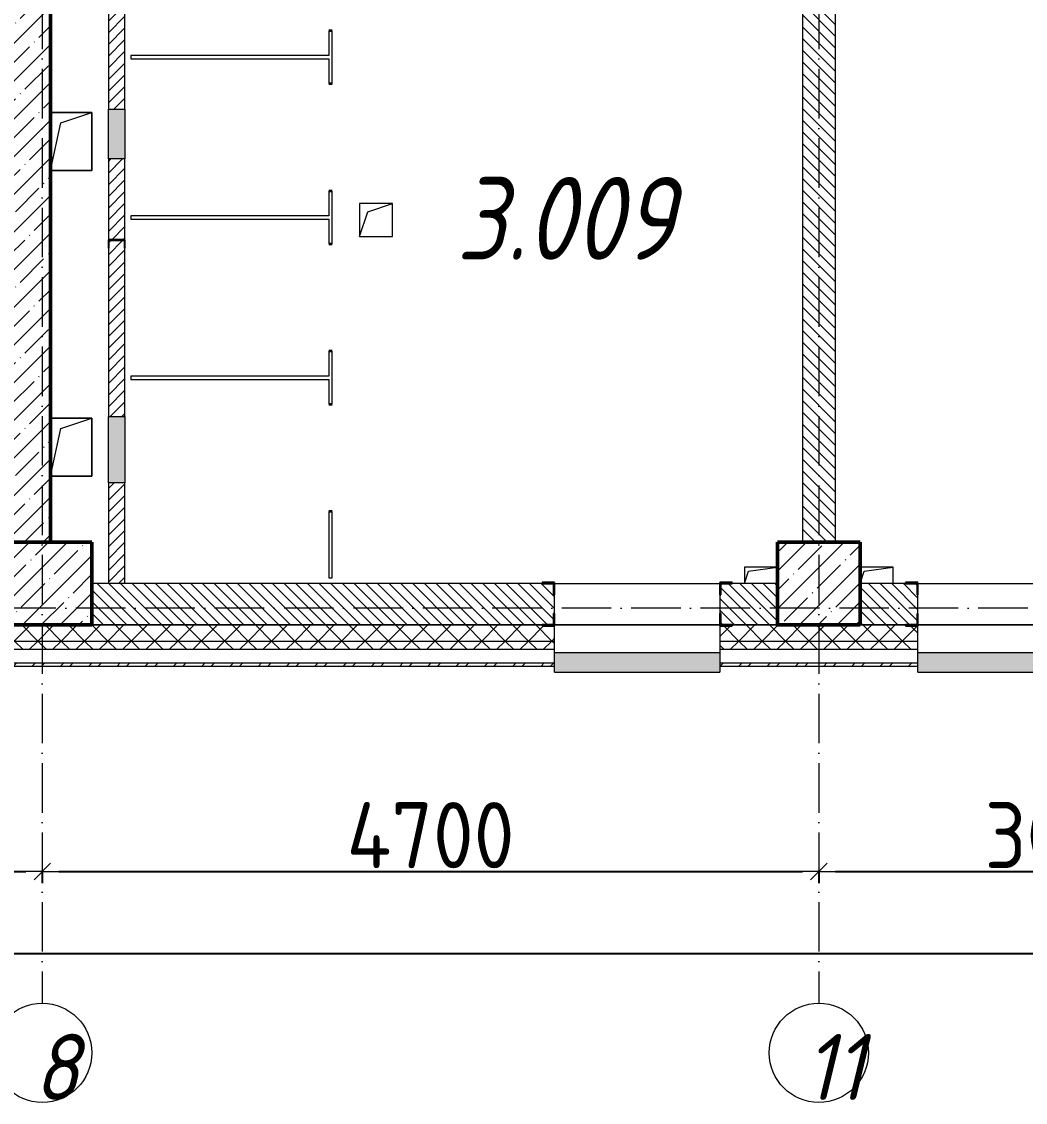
# Model space of a CAD drawing. Header units: millimetres. Extents: x -213536 to 1564669, y -45299 to 942238.
# Drawn here: x 155554 to 161629, y 511308 to 517847 of the extents above; entities that cross this region are included whole.
import ezdxf

# ---------------------------------------------------------------- set-up
doc = ezdxf.new("R2010")
doc.units = ezdxf.units.MM
doc.linetypes.add('50_200_ШТРИХ_1Т_ш5_п1_п1_', pattern=[700, 500, -100, 0, -100])
for name, color, linetype, lineweight in [('A-____-____-DIMS', 7, 'Continuous', 9), ('A-DOOR-OPNG-MCUT', 7, 'Continuous', 35), ('A-FLOR-____-OTLN', 7, 'Continuous', 9), ('A-GENM-____-MCUT', 7, 'Continuous', 25), ('A-GENM-____-OTLN', 7, 'Continuous', 9), ('A-GENM-____-OTLN-1', 7, 'Continuous', 25), ('A-GLAZ-____-OTLN', 7, 'Continuous', 9), ('A-WALL-____-MCUT', 7, 'Continuous', 13), ('A-WALL-____-MCUT-1', 7, 'Continuous', 9), ('A-WALL-____-MCUT-2', 7, 'Continuous', 50), ('A-WALL-____-OTLN', 7, 'Continuous', 9), ('A-WALL-____-PATT-1', 7, 'Continuous', 9), ('A-WALL-FNSH-MCUT-1', 7, 'Continuous', 9), ('S-COLS-____-MCUT', 7, 'Continuous', 50), ('S-COLS-____-OTLN', 7, 'Continuous', 9), ('S-GRID-____-IDEN', 7, 'Continuous', 9), ('S-GRID-____-OTLN-1', 7, '50_200_ШТРИХ_1Т_ш5_п1_п1_', 9), ('Марки помещений', 7, 'Continuous', 9)]:
    doc.layers.add(name, color=color, linetype=linetype, lineweight=lineweight)
doc.layers.add('A-DOOR-____-OTLN-1', color=7, linetype='Continuous', lineweight=9, true_color=0xffffff)
doc.layers.add('A-GLAZ-____-OTLN-1', color=7, linetype='Continuous', lineweight=9, true_color=0xc0c0c0)
doc.styles.add('ISOCPEUR_I_2', font='isocpeui.ttf', dxfattribs={"width": 0.85, "height": 2.3})
doc.styles.add('ISOCPEUR_I_9', font='isocpeui.ttf', dxfattribs={"width": 0.9, "height": 250})
doc.styles.add('СПДС', font='isocpeur.ttf', dxfattribs={"width": 0.9})
doc.dimstyles.new('Размера А3', dxfattribs={"dimtxt": 200, "dimasz": 100, "dimexe": 70, "dimexo": 100, "dimgap": 20, "dimtad": 1, "dimdec": 0, "dimrnd": 10, "dimzin": 0, "dimdsep": 46, "dimtxsty": 'СПДС', "dimblk": 'ARROWHEAD_6', "dimcen": 1, "dimclrd": 256, "dimclre": 256, "dimclrt": 256, "dimazin": 0, "dimtfac": 1, "dimtdec": 0, "dimtmove": 2, "dimatfit": 3, "dimfxl": 1, "dimtolj": 1, "dimtzin": 0, "dimarcsym": 0})
pattern_1 = [(135, (142429.057, 459015.94), (-35.35534, -35.35534), [])]
pattern_2 = [(45, (142429.06, 459015.94), (-70.71068, 70.71068), []), (135, (142429.06, 459015.94), (-70.71068, -70.71068), [])]

# ---------------------------------------------------------------- blocks, each defined once
blk = doc.blocks.new('BSC_Колонна _Прямоугольная - 500х500-V30-АР1_План отверстий 3 этажа в осях 1-64_Ю-ЯЯ')
at = {"layer": 'S-COLS-____-OTLN'}
h = blk.add_hatch(dxfattribs=at)
h.set_pattern_fill('FP_37', color=256, style=0, pattern_type=2)
h.set_pattern_definition([(45, (-17950, -55431.04), (-114.04925, 114.04925), []), (45, (-17835.95, -55431.04), (-114.04925, 114.04925), [201.613, -40.323, 3.353, -36.97])])
h.paths.add_polyline_path([(-250, -250), (250, -250), (250, 250), (-250, 250), (-250, 177.9)], flags=0)
at = {"layer": 'S-COLS-____-MCUT'}
for p, q in [((250, 250), (-250, 250)), ((-250, 250), (-250, -250)), ((250, -250), (250, 250)), ((-250, -250), (250, -250))]:
    blk.add_line(p, q, dxfattribs=at)
blk = doc.blocks.new('BSC_Колонна _Прямоугольная - 500х500-V60-АР1_План отверстий 3 этажа в осях 1-64_Ю-ЯЯ')
at = {"layer": 'S-COLS-____-OTLN'}
h = blk.add_hatch(dxfattribs=at)
h.set_pattern_fill('FP_68', color=256, style=0, pattern_type=2)
h.set_pattern_definition([(45, (-13300, -55431.04), (-114.04925, 114.04925), []), (45, (-13185.95, -55431.04), (-114.04925, 114.04925), [201.613, -40.323, 3.353, -36.97])])
h.paths.add_polyline_path([(-250, -250), (250, -250), (250, 250), (-250, 250)], flags=0)
at = {"layer": 'S-COLS-____-MCUT'}
for p, q in [((250, 250), (-250, 250)), ((-250, 250), (-250, -250)), ((250, -250), (250, 250)), ((-250, -250), (250, -250))]:
    blk.add_line(p, q, dxfattribs=at)
blk = doc.blocks.new('DOR_ДУ_распашная__1Ст_Прямоугольная_ШЕР - Вн_650х2100h_Кабинки С_у-18405741-АР1_План отверстий 3 этажа в осях 1-64_Ю-ЯЯ')
at = {"layer": 'A-DOOR-OPNG-MCUT'}
for p, q in [((-325, -10), (-325, 10)), ((325, 10), (325, -10))]:
    blk.add_line(p, q, dxfattribs=at)
blk = doc.blocks.new('Фахверк_СКБ_Уголок - 250_2700-27497298-АР1_План отверстий 3 этажа в осях 1-64_Ю-ЯЯ')
at = {"layer": 'A-GENM-____-MCUT'}
for p, q in [((200, 181), (125, 181)), ((125, 181), (125, 106)), ((131, 106), (131, 175)), ((131, 175), (200, 175)), ((200, 175), (200, 181)), ((125, 106), (131, 106)), ((131, -6), (125, -6)), ((125, -6), (125, -81)), ((131, -75), (131, -6)), ((125, -81), (200, -81)), ((200, -75), (131, -75)), ((200, -81), (200, -75))]:
    blk.add_line(p, q, dxfattribs=at)
blk = doc.blocks.new('154_Фахверк_СКБ_Швеллер - Тип_100_3960-28737914-АР1_План отверстий 3 этажа в осях 1-64_Ю-ЯЯ')
at = {"layer": 'A-GENM-____-MCUT'}
for p, q in [((175, 50), (125, 50)), ((125, 50), (125, -50)), ((128, 47), (175, 47)), ((128, -47), (128, 47)), ((175, 47), (175, 50)), ((125, -50), (175, -50)), ((175, -47), (128, -47)), ((175, -50), (175, -47))]:
    blk.add_line(p, q, dxfattribs=at)
blk = doc.blocks.new('AR_Отверстие Ниша - Лючок-32402568-АР1_План отверстий 3 этажа в осях 1-64_Ю-ЯЯ')
at = {"layer": 'A-GLAZ-____-OTLN'}
blk.add_hatch(color=256, dxfattribs=at).paths.add_polyline_path([(200, 50), (-200, 50), (-200, -50), (200, -50)], flags=0)
for p, q in [((-200, 50), (200, 50)), ((-200, -50), (-200, 50)), ((200, 50), (200, -50)), ((200, -50), (-200, -50))]:
    blk.add_line(p, q, dxfattribs=at)
blk = doc.blocks.new('AR_Отверстие Ниша - Лючок-32402544-АР1_План отверстий 3 этажа в осях 1-64_Ю-ЯЯ')
at = {"layer": 'A-GLAZ-____-OTLN'}
blk.add_hatch(color=256, dxfattribs=at).paths.add_polyline_path([(150, 50), (-150, 50), (-150, -50), (150, -50)], flags=0)
for p, q in [((-150, 50), (150, 50)), ((-150, -50), (-150, 50)), ((150, 50), (150, -50)), ((150, -50), (-150, -50))]:
    blk.add_line(p, q, dxfattribs=at)
blk = doc.blocks.new('AR_Отверстие прямоугольное _в плите_ - AR_Отверстие прямоугольное _в плите_-V168-АР1_План отверстий 3 этажа в осях 1-64_Ю-ЯЯ')
at = {"layer": 'A-GENM-____-OTLN'}
for p, q in [((125, 175), (-125, 175)), ((-62.5, 112.5), (125, 175)), ((125, -175), (125, 175)), ((-125, -175), (-62.5, 112.5)), ((-125, -175), (125, -175))]:
    blk.add_line(p, q, dxfattribs=at)
blk = doc.blocks.new('AR_Отверстие прямоугольное _в плите_ - AR_Отверстие прямоугольное _в плите_-30459207-АР1_План отверстий 3 этажа в осях 1-64_Ю-ЯЯ')
at = {"layer": 'A-GENM-____-OTLN'}
for p, q in [((100, 100), (-100, 100)), ((-100, 100), (-100, -100)), ((-50, 50), (100, 100)), ((100, -100), (100, 100)), ((-100, -100), (-50, 50)), ((-100, -100), (100, -100))]:
    blk.add_line(p, q, dxfattribs=at)
blk = doc.blocks.new('AR_Отверстие прямоугольное _в плите_ - AR_Отверстие прямоугольное _в плите_-V178-АР1_План отверстий 3 этажа в осях 1-64_Ю-ЯЯ')
at = {"layer": 'A-GENM-____-OTLN'}
for p, q in [((100, 50), (-100, 50)), ((-100, -50), (-75, 25)), ((-75, 25), (100, 50)), ((100, -50), (100, 50))]:
    blk.add_line(p, q, dxfattribs=at)
blk = doc.blocks.new('AR_Отверстие прямоугольное _в плите_ - AR_Отверстие прямоугольное _в плите_-30510746-АР1_План отверстий 3 этажа в осях 1-64_Ю-ЯЯ')
at = {"layer": 'A-GENM-____-OTLN'}
for p, q in [((100, 50), (-100, 50)), ((-100, 50), (-100, -50)), ((-100, -50), (-75, 25)), ((-75, 25), (100, 50))]:
    blk.add_line(p, q, dxfattribs=at)
blk = doc.blocks.new('Отлив_СКБ - Отлив витража_120_НВФ-31885283-АР1_План отверстий 3 этажа в осях 1-64_Ю-ЯЯ')
at = {"layer": 'A-GLAZ-____-OTLN-1'}
for points in [[(426.9, -2), (1000, -2), (1000, 0), (0, 0), (0, -2)], [(426.9, -120), (1000, -120), (1000, -2), (0, -2), (0, -120)]]:
    blk.add_hatch(color=256, dxfattribs=at).paths.add_polyline_path(points, flags=0)
at = {"layer": 'A-GLAZ-____-OTLN'}
for p, q in [((0, 0), (1000, 0)), ((1000, -2), (0, -2)), ((0, -120), (0, -83)), ((0, -120), (1000, -120)), ((1000, -83), (1000, -120))]:
    blk.add_line(p, q, dxfattribs=at)
blk = doc.blocks.new('Отлив_СКБ - Отлив витража_120_НВФ-31885687-АР1_План отверстий 3 этажа в осях 1-64_Ю-ЯЯ')
at = {"layer": 'A-GLAZ-____-OTLN-1'}
for points in [[(0, -2), (1800, -2), (1800, 0), (0, 0)], [(945, -120), (1800, -120), (1800, -2), (0, -2), (0, -120), (878.1, -120)]]:
    blk.add_hatch(color=256, dxfattribs=at).paths.add_polyline_path(points, flags=0)
at = {"layer": 'A-GLAZ-____-OTLN'}
for p, q in [((0, 0), (1800, 0)), ((1800, -2), (0, -2)), ((0, -120), (0, -83)), ((0, -120), (1800, -120)), ((1800, -83), (1800, -120))]:
    blk.add_line(p, q, dxfattribs=at)
blk = doc.blocks.new('Ось сетки - Круг_Ø6_00__ISO-2_5_0_9K_-25732049-АР1_План отверстий 3 этажа в осях 1-64_Ю-ЯЯ')
at = {"layer": 'S-GRID-____-IDEN'}
blk.add_circle((0, 0), 3, dxfattribs=at)
blk = doc.blocks.new('ARROWHEAD_6')
at = {"color": 0, "linetype": 'Continuous'}
for p, q in [((0, 0), (-1, 0)), ((-0.5, -0.5), (0.5, 0.5))]:
    blk.add_line(p, q, dxfattribs=at)
blk = doc.blocks.new('*D2860')
at = {"layer": 'A-____-____-DIMS', "lineweight": -2, "transparency": 16777216}
for p, q in [((152279.1, 512710.5), (152279.1, 512634.4)), ((152379.1, 512704.4), (155579.1, 512704.4)), ((155679.1, 512710.5), (155679.1, 512634.4))]:
    blk.add_line(p, q, dxfattribs=at)
at = {"layer": 'Defpoints', "color": 0, "lineweight": 50, "transparency": 16777216}
for p in [(152279.1, 512810.5), (155679.1, 512810.5), (155679.1, 512704.4)]:
    blk.add_point(p, dxfattribs=at)
at = {"layer": 'A-____-____-DIMS', "lineweight": -2, "transparency": 16777216, "xscale": 100, "yscale": 100, "zscale": 100, "rotation": 180}
blk.add_blockref('ARROWHEAD_6', (152279.1, 512704.4), dxfattribs=at)
at = {"layer": 'A-____-____-DIMS', "lineweight": -2, "transparency": 16777216, "xscale": 100, "yscale": 100, "zscale": 100}
blk.add_blockref('ARROWHEAD_6', (155679.1, 512704.4), dxfattribs=at)
at = {"layer": 'A-____-____-DIMS', "transparency": 16777216, "insert": (153979.1, 512924.4), "char_height": 400, "attachment_point": 5, "style": 'СПДС'}
blk.add_mtext('\\A1;3400', dxfattribs=at)
blk = doc.blocks.new('*D2861')
at = {"layer": 'A-____-____-DIMS', "lineweight": -2, "transparency": 16777216}
for p, q in [((155679.1, 512710.5), (155679.1, 512634.4)), ((155779.1, 512704.4), (160279.1, 512704.4)), ((160379.1, 512710.5), (160379.1, 512634.4))]:
    blk.add_line(p, q, dxfattribs=at)
at = {"layer": 'Defpoints', "color": 0, "lineweight": 50, "transparency": 16777216}
for p in [(155679.1, 512810.5), (160379.1, 512810.5), (160379.1, 512704.4)]:
    blk.add_point(p, dxfattribs=at)
at = {"layer": 'A-____-____-DIMS', "lineweight": -2, "transparency": 16777216, "xscale": 100, "yscale": 100, "zscale": 100, "rotation": 180}
blk.add_blockref('ARROWHEAD_6', (155679.1, 512704.4), dxfattribs=at)
at = {"layer": 'A-____-____-DIMS', "lineweight": -2, "transparency": 16777216, "xscale": 100, "yscale": 100, "zscale": 100}
blk.add_blockref('ARROWHEAD_6', (160379.1, 512704.4), dxfattribs=at)
at = {"layer": 'A-____-____-DIMS', "transparency": 16777216, "insert": (158029.1, 512924.4), "char_height": 400, "attachment_point": 5, "style": 'СПДС'}
blk.add_mtext('\\A1;4700', dxfattribs=at)
blk = doc.blocks.new('*D2862')
at = {"layer": 'A-____-____-DIMS', "lineweight": -2, "transparency": 16777216}
for p, q in [((160379.1, 512710.5), (160379.1, 512634.4)), ((160479.1, 512704.4), (163279.1, 512704.4)), ((163379.1, 512710.5), (163379.1, 512634.4))]:
    blk.add_line(p, q, dxfattribs=at)
at = {"layer": 'Defpoints', "color": 0, "lineweight": 50, "transparency": 16777216}
for p in [(160379.1, 512810.5), (163379.1, 512810.5), (163379.1, 512704.4)]:
    blk.add_point(p, dxfattribs=at)
at = {"layer": 'A-____-____-DIMS', "lineweight": -2, "transparency": 16777216, "xscale": 100, "yscale": 100, "zscale": 100, "rotation": 180}
blk.add_blockref('ARROWHEAD_6', (160379.1, 512704.4), dxfattribs=at)
at = {"layer": 'A-____-____-DIMS', "lineweight": -2, "transparency": 16777216, "xscale": 100, "yscale": 100, "zscale": 100}
blk.add_blockref('ARROWHEAD_6', (163379.1, 512704.4), dxfattribs=at)
at = {"layer": 'A-____-____-DIMS', "transparency": 16777216, "insert": (161879.1, 512924.4), "char_height": 400, "attachment_point": 5, "style": 'СПДС'}
blk.add_mtext('\\A1;3000', dxfattribs=at)
blk = doc.blocks.new('*D2878')
at = {"layer": 'A-____-____-DIMS', "lineweight": -2, "transparency": 16777216}
for p, q in [((140079.1, 512213.7), (140079.1, 512137.6)), ((140179.1, 512207.6), (213379.1, 512207.6)), ((213479.1, 512213.7), (213479.1, 512137.6))]:
    blk.add_line(p, q, dxfattribs=at)
at = {"layer": 'Defpoints', "color": 0, "lineweight": 50, "transparency": 16777216}
for p in [(140079.1, 512313.7), (213479.1, 512313.7), (213479.1, 512207.6)]:
    blk.add_point(p, dxfattribs=at)
at = {"layer": 'A-____-____-DIMS', "lineweight": -2, "transparency": 16777216, "xscale": 100, "yscale": 100, "zscale": 100, "rotation": 180}
blk.add_blockref('ARROWHEAD_6', (140079.1, 512207.6), dxfattribs=at)
at = {"layer": 'A-____-____-DIMS', "lineweight": -2, "transparency": 16777216, "xscale": 100, "yscale": 100, "zscale": 100}
blk.add_blockref('ARROWHEAD_6', (213479.1, 512207.6), dxfattribs=at)
at = {"layer": 'A-____-____-DIMS', "transparency": 16777216, "insert": (176779.1, 512427.6), "char_height": 400, "attachment_point": 5, "style": 'СПДС'}
blk.add_mtext('\\A1;73400', dxfattribs=at)

msp = doc.modelspace()

# ---------------------------------------------------------------- hatches: boundary and pattern name
at = {"layer": 'A-WALL-____-PATT-1'}
h = msp.add_hatch(dxfattribs=at)
h.set_pattern_fill('FP_12', color=256, style=0, pattern_type=2)
h.set_pattern_definition([(45, (142429.06, 459015.94), (-114.04925, 114.04925), []), (45, (142543.1, 459015.94), (-114.04925, 114.04925), [201.612, -40.322, 3.353, -36.97])])
h.paths.add_polyline_path([(155479.1, 514697), (155729.1, 514697), (155729.1, 522197), (155479.1, 522197), (155479.1, 516239.4)], flags=0)
h = msp.add_hatch(dxfattribs=at)
h.set_pattern_fill('FP_8', color=256, style=0, pattern_type=2)
h.set_pattern_definition([(45, (142429.057, 459015.94), (-35.35534, 35.35534), [])])
h.paths.add_polyline_path([(156079.1, 514447), (156179.1, 514447), (156179.1, 515057), (156079.1, 515057)], flags=0)
h.paths.add_polyline_path([(156179.1, 515457), (156179.1, 516477), (156176.1, 516477), (156176.1, 516524), (156082.1, 516524), (156082.1, 516477), (156079.1, 516477), (156079.1, 515457), (156103.2, 515457)], flags=0)
h.paths.add_polyline_path([(156176.1, 516527), (156179.1, 516527), (156179.1, 517017), (156079.1, 517017), (156079.1, 516527), (156128.8, 516527)], flags=0)
h.paths.add_polyline_path([(156179.1, 517317), (156179.1, 519697), (156079.1, 519697), (156079.1, 517317), (156147.7, 517317)], flags=0)
h.paths.add_polyline_path([(156079.1, 520197), (156179.1, 520197), (156179.1, 521997), (156079.1, 521997)], flags=0)
h = msp.add_hatch(dxfattribs=at)
h.set_pattern_fill('FP_9', color=256, style=0, pattern_type=2)
h.set_pattern_definition(pattern_1)
h.paths.add_polyline_path([(160279.1, 514697), (160479.1, 514697), (160479.1, 518197), (160410.1, 518197), (160410.1, 518203), (160479.1, 518203), (160479.1, 521697), (160279.1, 521697), (160279.1, 518203), (160348.1, 518203), (160348.1, 518197), (160279.1, 518197), (160279.1, 516239.4)], flags=0)
h = msp.add_hatch(dxfattribs=at)
h.set_pattern_fill('FP_9', color=256, style=0, pattern_type=2)
h.set_pattern_definition(pattern_1)
h.paths.add_polyline_path([(160129.1, 514197), (160129.1, 514447), (159785.1, 514447), (159785.1, 514378), (159779.1, 514378), (159779.1, 514266), (159785.1, 514266), (159785.1, 514197), (160089.7, 514197)], flags=0)
h.paths.add_polyline_path([(158773.1, 514197), (158773.1, 514266), (158779.1, 514266), (158779.1, 514378), (158773.1, 514378), (158773.1, 514447), (155979.1, 514447), (155979.1, 514197), (158704.1, 514197)], flags=0)
h = msp.add_hatch(dxfattribs=at)
h.set_pattern_fill('FP_9', color=256, style=0, pattern_type=2)
h.set_pattern_definition(pattern_1)
h.paths.add_polyline_path([(162785.1, 514197), (163129.1, 514197), (163129.1, 514447), (162785.1, 514447), (162785.1, 514378), (162779.1, 514378), (162779.1, 514266), (162785.1, 514266)], flags=0)
h.paths.add_polyline_path([(160723.1, 514197), (160973.1, 514197), (160973.4, 514266), (160979.1, 514266), (160979.1, 514378), (160973.1, 514378), (160973.1, 514447), (160629.1, 514447), (160629.1, 514197)], flags=0)
h = msp.add_hatch(dxfattribs=at)
h.set_pattern_fill('FP_4', color=256, style=0, pattern_type=2)
h.set_pattern_definition(pattern_2)
h.paths.add_polyline_path([(216648.5, 514097), (216729.1, 514097), (216729.1, 514197), (210379.1, 514197), (210379.1, 514097), (213113.6, 514097)], flags=0)
h.paths.add_polyline_path([(206043.7, 514097), (206429.1, 514097), (206429.1, 514191), (206354.1, 514191), (206354.1, 514197), (205404.1, 514197), (205404.1, 514191), (205329.1, 514191), (205329.1, 514097), (205679.1, 514097)], flags=0)
h.paths.add_polyline_path([(207811.2, 514097), (209379.1, 514097), (209379.1, 514197), (207504.1, 514197), (207504.1, 514191), (207429.1, 514191), (207429.1, 514097)], flags=0)
h.paths.add_polyline_path([(202404.1, 514097), (203529.1, 514097), (203529.1, 514191), (203454.1, 514191), (203454.1, 514197), (202404.1, 514197), (202404.1, 514191), (202329.1, 514191), (202329.1, 514097), (202335.1, 514097)], flags=0)
h.paths.add_polyline_path([(200529.1, 514097), (200529.1, 514191), (200454.1, 514191), (200454.1, 514197), (199404.1, 514197), (199404.1, 514191), (199329.1, 514191), (199329.1, 514097), (199857.6, 514097)], flags=0)
h.paths.add_polyline_path([(196404.1, 514097), (197529.1, 514097), (197529.1, 514191), (197454.1, 514191), (197454.1, 514197), (196404.1, 514197), (196404.1, 514191), (196329.1, 514191), (196329.1, 514097)], flags=0)
h.paths.add_polyline_path([(194454.1, 514097), (194529.1, 514097), (194529.1, 514191), (194454.1, 514191), (194454.1, 514197), (193404.1, 514197), (193404.1, 514191), (193329.1, 514191), (193329.1, 514097), (193671.5, 514097)], flags=0)
h.paths.add_polyline_path([(190679.1, 514097), (191529.1, 514097), (191529.1, 514191), (191454.1, 514191), (191454.1, 514197), (190404.1, 514197), (190404.1, 514191), (190329.1, 514191), (190329.1, 514097), (190404.1, 514097)], flags=0)
h.paths.add_polyline_path([(188369.1, 514097), (188529.1, 514097), (188529.1, 514191), (188454.1, 514191), (188454.1, 514197), (186854.1, 514197), (186854.1, 514191), (186779.1, 514191), (186779.1, 514097), (187485.4, 514097)], flags=0)
h.paths.add_polyline_path([(184834.2, 514097), (184979.1, 514097), (184979.1, 514191), (184904.1, 514191), (184904.1, 514197), (183854.1, 514197), (183854.1, 514191), (183779.1, 514191), (183779.1, 514097)], flags=0)
h.paths.add_polyline_path([(181979.1, 514097), (181979.1, 514191), (181904.1, 514191), (181904.1, 514197), (180854.1, 514197), (180854.1, 514191), (180779.1, 514191), (180779.1, 514097), (181299.2, 514097)], flags=0)
h.paths.add_polyline_path([(178648, 514097), (178979.1, 514097), (178979.1, 514191), (178904.1, 514191), (178904.1, 514197), (177854.1, 514197), (177854.1, 514191), (177779.1, 514191), (177779.1, 514097), (178206.2, 514097)], flags=0)
h.paths.add_polyline_path([(174854.1, 514097), (175979.1, 514097), (175979.1, 514191), (175904.1, 514191), (175904.1, 514197), (174854.1, 514197), (174854.1, 514191), (174779.1, 514191), (174779.1, 514097), (174785.1, 514097)], flags=0)
h.paths.add_polyline_path([(171779.1, 514097), (172979.1, 514097), (172979.1, 514191), (172904.1, 514191), (172904.1, 514197), (171854.1, 514197), (171854.1, 514191), (171779.1, 514191)], flags=0)
h.paths.add_polyline_path([(169979.1, 514097), (169979.1, 514191), (169904.1, 514191), (169904.1, 514197), (168854.1, 514197), (168854.1, 514191), (168779.1, 514191), (168779.1, 514097), (169810.7, 514097)], flags=0)
h.paths.add_polyline_path([(165854.1, 514097), (166979.1, 514097), (166979.1, 514191), (166904.1, 514191), (166904.1, 514197), (165854.1, 514197), (165854.1, 514191), (165779.1, 514191), (165779.1, 514097), (165785.1, 514097)], flags=0)
h.paths.add_polyline_path([(163979.1, 514097), (163979.1, 514191), (163904.1, 514191), (163904.1, 514197), (162854.1, 514197), (162854.1, 514191), (162779.1, 514191), (162779.1, 514097), (163904.1, 514097)], flags=0)
h.paths.add_polyline_path([(160629.1, 514097), (160979.1, 514097), (160979.1, 514191), (160904.1, 514191), (160904.1, 514197), (159854.1, 514197), (159854.1, 514191), (159779.1, 514191), (159779.1, 514097), (160129.1, 514097)], flags=0)
h.paths.add_polyline_path([(158779.1, 514097), (158779.1, 514191), (158704.1, 514191), (158704.1, 514197), (148979.1, 514197), (148979.1, 514097), (158322.2, 514097)], flags=0)
h.paths.add_polyline_path([(147979.1, 514097), (147979.1, 514197), (139979.1, 514197), (139979.1, 514097), (145950, 514097)], flags=0)
h = msp.add_hatch(dxfattribs=at)
h.set_pattern_fill('FP_4', color=256, style=0, pattern_type=2)
h.set_pattern_definition(pattern_2)
h.paths.add_polyline_path([(216729.1, 514047), (216729.1, 514097), (210379.1, 514097), (210379.1, 514047), (216648.5, 514047)], flags=0)
h.paths.add_polyline_path([(209379.1, 514047), (209379.1, 514097), (207429.1, 514097), (207429.1, 514047), (207811.2, 514047)], flags=0)
h.paths.add_polyline_path([(203529.1, 514047), (203529.1, 514097), (202329.1, 514097), (202329.1, 514047), (202508.8, 514047)], flags=0)
h.paths.add_polyline_path([(206043.7, 514047), (206429.1, 514047), (206429.1, 514097), (205329.1, 514097), (205329.1, 514047)], flags=0)
h.paths.add_polyline_path([(199857.6, 514047), (200529.1, 514047), (200529.1, 514097), (199329.1, 514097), (199329.1, 514047)], flags=0)
h.paths.add_polyline_path([(197529.1, 514047), (197529.1, 514097), (196329.1, 514097), (196329.1, 514047), (197206.4, 514047)], flags=0)
h.paths.add_polyline_path([(194529.1, 514047), (194529.1, 514097), (193329.1, 514097), (193329.1, 514047), (193671.5, 514047)], flags=0)
h.paths.add_polyline_path([(191529.1, 514047), (191529.1, 514097), (190329.1, 514097), (190329.1, 514047), (191020.3, 514047)], flags=0)
h.paths.add_polyline_path([(188529.1, 514047), (188529.1, 514097), (186779.1, 514097), (186779.1, 514047), (188369.1, 514047)], flags=0)
h.paths.add_polyline_path([(184979.1, 514047), (184979.1, 514097), (183779.1, 514097), (183779.1, 514047), (184834.2, 514047)], flags=0)
h.paths.add_polyline_path([(181979.1, 514047), (181979.1, 514097), (180779.1, 514097), (180779.1, 514047), (181299.2, 514047)], flags=0)
h.paths.add_polyline_path([(178979.1, 514047), (178979.1, 514097), (177779.1, 514097), (177779.1, 514047), (178648, 514047)], flags=0)
h.paths.add_polyline_path([(174779.1, 514047), (175979.1, 514047), (175979.1, 514097), (174779.1, 514097)], flags=0)
h.paths.add_polyline_path([(172461.9, 514047), (172979.1, 514047), (172979.1, 514097), (171779.1, 514097), (171779.1, 514047)], flags=0)
h.paths.add_polyline_path([(169810.7, 514047), (169979.1, 514047), (169979.1, 514097), (168779.1, 514097), (168779.1, 514047), (168927, 514047)], flags=0)
h.paths.add_polyline_path([(166979.1, 514047), (166979.1, 514097), (165779.1, 514097), (165779.1, 514047), (166275.8, 514047)], flags=0)
h.paths.add_polyline_path([(163624.6, 514047), (163979.1, 514047), (163979.1, 514097), (162779.1, 514097), (162779.1, 514047)], flags=0)
h.paths.add_polyline_path([(160973.4, 514047), (160979.1, 514047), (160979.1, 514097), (159779.1, 514097), (159779.1, 514047), (160089.7, 514047)], flags=0)
h.paths.add_polyline_path([(158322.2, 514047), (158779.1, 514047), (158779.1, 514097), (148979.1, 514097), (148979.1, 514047), (156554.7, 514047)], flags=0)
h.paths.add_polyline_path([(147979.1, 514047), (147979.1, 514097), (139879.1, 514097), (139879.1, 514047), (145950, 514047)], flags=0)
h = msp.add_hatch(dxfattribs=at)
h.set_pattern_fill('FP_6', color=256, style=0, pattern_type=2)
h.set_pattern_definition([(45, (142429.06, 459015.94), (-85.53659, 85.53659), []), (45, (142486.08, 459015.94), (-85.53659, 85.53659), [])])
h.paths.add_polyline_path([(187485.4, 513947), (187644.1, 513947), (187644.1, 513967), (186779.1, 513967), (186779.1, 513947)], flags=0)
h.paths.add_polyline_path([(184979.1, 513947), (184979.1, 513967), (183779.1, 513967), (183779.1, 513947), (184834.2, 513947)], flags=0)
h.paths.add_polyline_path([(181979.1, 513947), (181979.1, 513967), (180779.1, 513967), (180779.1, 513947), (181299.2, 513947)], flags=0)
h.paths.add_polyline_path([(178979.1, 513947), (178979.1, 513967), (177779.1, 513967), (177779.1, 513947), (178648, 513947)], flags=0)
h.paths.add_polyline_path([(175979.1, 513947), (175979.1, 513967), (174779.1, 513967), (174779.1, 513947), (175113.1, 513947)], flags=0)
h.paths.add_polyline_path([(172461.9, 513947), (172979.1, 513947), (172979.1, 513967), (171779.1, 513967), (171779.1, 513947)], flags=0)
h.paths.add_polyline_path([(169810.7, 513947), (169979.1, 513947), (169979.1, 513967), (168779.1, 513967), (168779.1, 513947), (168927, 513947)], flags=0)
h.paths.add_polyline_path([(165779.1, 513947), (166979.1, 513947), (166979.1, 513967), (165779.1, 513967)], flags=0)
h.paths.add_polyline_path([(162779.1, 513947), (163979.1, 513947), (163979.1, 513967), (162779.1, 513967)], flags=0)
h.paths.add_polyline_path([(159779.1, 513947), (160979.1, 513947), (160979.1, 513967), (159779.1, 513967)], flags=0)
h.paths.add_polyline_path([(158779.1, 513947), (158779.1, 513967), (148979.1, 513967), (148979.1, 513947), (158322.2, 513947)], flags=0)
h.paths.add_polyline_path([(147979.1, 513947), (147979.1, 513967), (139749.1, 513967), (139749.1, 513947), (145950, 513947)], flags=0)

# ---------------------------------------------------------------- linework, layer by layer
at = {"layer": 'A-FLOR-____-OTLN'}
for p, q in [((155729.1, 517297), (155979.1, 517297)), ((155979.1, 517297), (155979.1, 516947)), ((155979.1, 516947), (155729.1, 516947)), ((155729.1, 515447), (155979.1, 515447)), ((155979.1, 515447), (155979.1, 515097)), ((155979.1, 515097), (155729.1, 515097))]:
    msp.add_line(p, q, dxfattribs=at)
at = {"layer": 'A-WALL-____-MCUT'}
for p, q in [((160279.1, 518197), (160279.1, 514697)), ((160479.1, 514697), (160479.1, 518197)), ((158704.1, 514447), (155979.1, 514447)), ((160129.1, 514447), (159854.1, 514447)), ((160904.1, 514447), (160629.1, 514447)), ((158779.1, 514266), (158779.1, 514378)), ((159779.1, 514378), (159779.1, 514266)), ((160979.1, 514266), (160979.1, 514378)), ((158779.1, 513967), (158779.1, 514191)), ((159779.1, 514191), (159779.1, 513967)), ((160979.1, 513967), (160979.1, 514191)), ((148979.1, 513967), (158779.1, 513967)), ((159779.1, 513967), (160979.1, 513967))]:
    msp.add_line(p, q, dxfattribs=at)
at = {"layer": 'A-WALL-____-MCUT-1'}
for p, q in [((155979.1, 514197), (158704.1, 514197)), ((158704.1, 514197), (155979.1, 514197)), ((159854.1, 514197), (160129.1, 514197)), ((160129.1, 514197), (159854.1, 514197)), ((160904.1, 514197), (160629.1, 514197)), ((160629.1, 514197), (160904.1, 514197)), ((158779.1, 514097), (148979.1, 514097)), ((160979.1, 514097), (159779.1, 514097)), ((158779.1, 514047), (148979.1, 514047)), ((160979.1, 514047), (159779.1, 514047))]:
    msp.add_line(p, q, dxfattribs=at)
at = {"layer": 'A-WALL-____-MCUT-2'}
msp.add_line((155729.1, 514697), (155729.1, 522197), dxfattribs=at)
at = {"layer": 'A-WALL-____-OTLN'}
for p, q in [((158779.1, 514447), (159779.1, 514447)), ((160979.1, 514447), (162779.1, 514447)), ((158779.1, 514197), (159779.1, 514197)), ((159779.1, 514197), (158779.1, 514197)), ((160979.1, 514197), (162779.1, 514197)), ((162779.1, 514197), (160979.1, 514197))]:
    msp.add_line(p, q, dxfattribs=at)
at = {"layer": 'A-WALL-FNSH-MCUT-1'}
for p, q in [((156079.1, 519697), (156079.1, 517317)), ((156179.1, 517317), (156179.1, 518627)), ((157414.1, 517792), (157414.1, 517642)), ((157434.1, 517472), (157434.1, 517792)), ((157414.1, 517642), (156214.1, 517642)), ((156214.1, 517642), (156214.1, 517622)), ((156214.1, 517622), (157414.1, 517622)), ((157414.1, 517622), (157414.1, 517472)), ((156079.1, 517017), (156079.1, 516527)), ((156179.1, 516527), (156179.1, 517017)), ((157414.1, 516822), (157414.1, 516672)), ((157434.1, 516502), (157434.1, 516822)), ((157414.1, 516672), (156214.1, 516672)), ((156214.1, 516672), (156214.1, 516652)), ((156214.1, 516652), (157414.1, 516652)), ((157414.1, 516652), (157414.1, 516502)), ((156079.1, 516477), (156079.1, 515457)), ((156179.1, 515457), (156179.1, 516477)), ((157414.1, 515852), (157414.1, 515702)), ((157434.1, 515532), (157434.1, 515852)), ((157414.1, 515702), (156214.1, 515702)), ((156214.1, 515702), (156214.1, 515682)), ((156214.1, 515682), (157414.1, 515682)), ((157414.1, 515682), (157414.1, 515532)), ((156079.1, 515057), (156079.1, 514447)), ((156179.1, 514447), (156179.1, 515057)), ((157414.1, 514882), (157414.1, 514482)), ((157434.1, 514482), (157434.1, 514882)), ((157414.1, 514482), (157434.1, 514482)), ((148979.1, 513947), (158779.1, 513947)), ((158779.1, 513947), (158779.1, 513967)), ((159779.1, 513967), (159779.1, 513947)), ((159779.1, 513947), (160979.1, 513947)), ((160979.1, 513947), (160979.1, 513967))]:
    msp.add_line(p, q, dxfattribs=at)
at = {"layer": 'S-GRID-____-OTLN-1', "color": 251, "ltscale": 0.6, "true_color": 0x636466}
for p, q in [((155679.1, 549908.8), (155679.1, 511907.5)), ((160379.1, 549908.8), (160379.1, 511907.5)), ((246503.5, 514297), (137760.3, 514297))]:
    msp.add_line(p, q, dxfattribs=at)

# ---------------------------------------------------------------- block references
at = {"layer": 'A-DOOR-____-OTLN-1', "rotation": 90.00000000000007}
for p in [(157424.1, 518117), (157424.1, 517147), (157424.1, 516177), (157424.1, 515207)]:
    msp.add_blockref('DOR_ДУ_распашная__1Ст_Прямоугольная_ШЕР - Вн_650х2100h_Кабинки С_у-18405741-АР1_План отверстий 3 этажа в осях 1-64_Ю-ЯЯ', p, dxfattribs=at)
at = {"layer": 'A-GENM-____-OTLN'}
for name, p in [('AR_Отверстие прямоугольное _в плите_ - AR_Отверстие прямоугольное _в плите_-V168-АР1_План отверстий 3 этажа в осях 1-64_Ю-ЯЯ', (155854.1, 517122)), ('AR_Отверстие прямоугольное _в плите_ - AR_Отверстие прямоугольное _в плите_-30459207-АР1_План отверстий 3 этажа в осях 1-64_Ю-ЯЯ', (157699.1, 516647)), ('AR_Отверстие прямоугольное _в плите_ - AR_Отверстие прямоугольное _в плите_-V168-АР1_План отверстий 3 этажа в осях 1-64_Ю-ЯЯ', (155854.1, 515272)), ('AR_Отверстие прямоугольное _в плите_ - AR_Отверстие прямоугольное _в плите_-30510746-АР1_План отверстий 3 этажа в осях 1-64_Ю-ЯЯ', (160029.1, 514497)), ('AR_Отверстие прямоугольное _в плите_ - AR_Отверстие прямоугольное _в плите_-V178-АР1_План отверстий 3 этажа в осях 1-64_Ю-ЯЯ', (160729.1, 514497))]:
    msp.add_blockref(name, p, dxfattribs=at)
at = {"layer": 'A-GENM-____-OTLN-1'}
for name, p, rotation in [('154_Фахверк_СКБ_Швеллер - Тип_100_3960-28737914-АР1_План отверстий 3 этажа в осях 1-64_Ю-ЯЯ', (156129.1, 516652), 270.0000000000001), ('Фахверк_СКБ_Уголок - 250_2700-27497298-АР1_План отверстий 3 этажа в осях 1-64_Ю-ЯЯ', (158904.1, 514372), 180), ('Фахверк_СКБ_Уголок - 250_2700-27497298-АР1_План отверстий 3 этажа в осях 1-64_Ю-ЯЯ', (161104.1, 514372), 180)]:
    msp.add_blockref(name, p, dxfattribs=dict(at, rotation=rotation))
msp.add_blockref('Фахверк_СКБ_Уголок - 250_2700-27497298-АР1_План отверстий 3 этажа в осях 1-64_Ю-ЯЯ', (159654.1, 514272), dxfattribs=at)
at = {"layer": 'A-GLAZ-____-OTLN', "rotation": 270.0000000000001}
for name, p in [('AR_Отверстие Ниша - Лючок-32402544-АР1_План отверстий 3 этажа в осях 1-64_Ю-ЯЯ', (156129.1, 517167)), ('AR_Отверстие Ниша - Лючок-32402568-АР1_План отверстий 3 этажа в осях 1-64_Ю-ЯЯ', (156129.1, 515257))]:
    msp.add_blockref(name, p, dxfattribs=at)
at = {"layer": 'A-GLAZ-____-OTLN'}
for name, p in [('Отлив_СКБ - Отлив витража_120_НВФ-31885283-АР1_План отверстий 3 этажа в осях 1-64_Ю-ЯЯ', (158779.1, 514030)), ('Отлив_СКБ - Отлив витража_120_НВФ-31885687-АР1_План отверстий 3 этажа в осях 1-64_Ю-ЯЯ', (160979.1, 514030))]:
    msp.add_blockref(name, p, dxfattribs=at)
at = {"layer": 'S-COLS-____-OTLN'}
for name, p in [('BSC_Колонна _Прямоугольная - 500х500-V60-АР1_План отверстий 3 этажа в осях 1-64_Ю-ЯЯ', (155729.1, 514447)), ('BSC_Колонна _Прямоугольная - 500х500-V30-АР1_План отверстий 3 этажа в осях 1-64_Ю-ЯЯ', (160379.1, 514447))]:
    msp.add_blockref(name, p, dxfattribs=at)
at = {"layer": 'S-GRID-____-IDEN', "xscale": 99.99999999999993, "yscale": 99.99999999999993, "zscale": 99.99999999999993, "rotation": 180}
for p in [(155679.1, 511607.5), (160379.1, 511607.5)]:
    msp.add_blockref('Ось сетки - Круг_Ø6_00__ISO-2_5_0_9K_-25732049-АР1_План отверстий 3 этажа в осях 1-64_Ю-ЯЯ', p, dxfattribs=at)

# ---------------------------------------------------------------- texts
at = {"layer": 'S-GRID-____-IDEN', "char_height": 400, "attachment_point": 1, "style": 'ISOCPEUR_I_9'}
for s, insert, width in [('\\fISOCPEUR|b0|i1|c204|p34|;\\W.9;8', (155627.9, 511721.5), 202.025), ('11', (160292.4, 511721.5), 288.607)]:
    msp.add_mtext(s, dxfattribs=dict(at, insert=insert, width=width))
at = {"layer": 'Марки помещений', "insert": (158185, 516906.7), "char_height": 500, "width": 785.654, "attachment_point": 1, "style": 'ISOCPEUR_I_2'}
msp.add_mtext('3.009', dxfattribs=at)

# ---------------------------------------------------------------- dimensions: what is measured, and where the dimension line sits
at = {"layer": 'A-____-____-DIMS'}
for base, p1, p2, picture, middle in [((155679.1, 512704.4), (152279.1, 512810.5), (155679.1, 512810.5), '*D2860', (153979.1, 512924.4)), ((160379.1, 512704.4), (155679.1, 512810.5), (160379.1, 512810.5), '*D2861', (158029.1, 512924.4)), ((163379.1, 512704.4), (160379.1, 512810.5), (163379.1, 512810.5), '*D2862', (161879.1, 512924.4)), ((213479.1, 512207.6), (140079.1, 512313.7), (213479.1, 512313.7), '*D2878', (176779.1, 512427.6))]:
    dim = msp.add_linear_dim(base=base, p1=p1, p2=p2, dimstyle='Размера А3', override={"dimtxt": 400}, dxfattribs=at)
    dim.commit()
    dim.dimension.update_dxf_attribs({"geometry": picture, "text_midpoint": middle})

doc.saveas('drawing.dxf')
